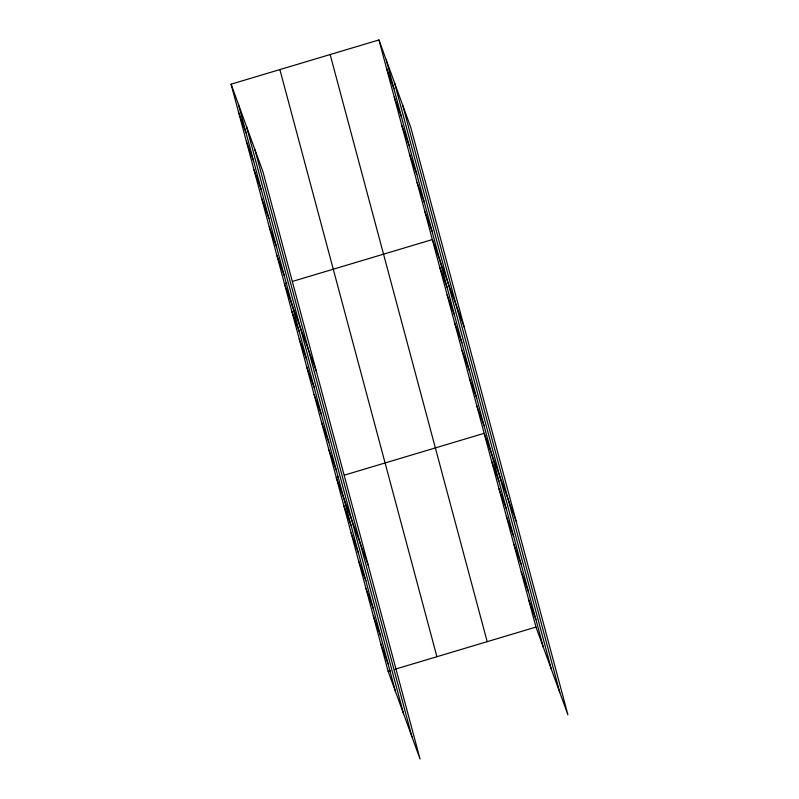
<?xml version="1.0" encoding="UTF-8"?>
<svg xmlns="http://www.w3.org/2000/svg" width="799" height="799" viewBox="0 0 799 799"><rect width="100%" height="100%" fill="white"/><g stroke="black" fill="none" stroke-linecap="round" stroke-linejoin="round"><path stroke-width="1.2" d="M231.081 84.185L263.021 171.935L420.054 759.05L388.124 671.3L231.081 84.185L378.946 39.95L410.876 127.7L567.919 714.815L535.979 627.065L378.946 39.95M286.801 283.116L284.474 283.805L316.414 371.555M292.604 281.378L432.339 239.57L464.269 327.32M338.616 476.863L336.299 477.552L368.239 565.302M344.429 475.125L484.154 433.318L516.094 521.068M388.124 671.3L390.441 670.611M395.086 669.222L535.979 627.065M386.566 68.464L393.917 88.639M394.197 96.989L401.537 117.163M401.827 125.503L409.168 145.678M409.458 154.017L416.798 174.192M417.078 182.532L424.429 202.706M424.708 211.056L432.049 231.231M439.74 267.246L447.08 287.42M447.14 294.931L454.481 315.106M454.541 322.606L461.892 342.781M461.952 350.282L469.293 370.456M469.353 377.957L476.693 398.142M476.753 405.642L484.094 425.817M491.565 460.993L498.906 481.168M498.966 488.678L506.306 508.853M506.366 516.354L513.707 536.529M513.767 544.029L521.118 564.204M521.178 571.714L528.519 591.889M528.578 599.39L535.919 619.565M238.711 112.699L246.052 132.884M246.342 141.223L253.683 161.398M253.962 169.738L261.313 189.912M261.593 198.252L268.933 218.427M269.223 226.776L276.564 246.951M276.844 255.29L284.194 275.465M291.875 311.48L299.226 331.665M299.285 339.166L306.626 359.34M306.686 366.841L314.027 387.016M314.087 394.516L321.428 414.691M321.488 422.202L328.838 442.376M328.898 449.877L336.239 470.052M343.7 505.238L351.041 525.412M351.101 532.913L358.451 553.088M358.511 560.588L365.852 580.763M365.912 588.264L373.253 608.448M373.313 615.949L380.654 636.124M380.714 643.624L388.064 663.799M402.766 105.398L559.799 692.513M394.406 82.427L551.44 669.542M386.287 60.125L543.32 647.24M330.147 54.552L487.19 641.667M279.88 69.593L436.913 656.708M254.901 149.633L411.944 736.748M246.541 126.661L403.575 713.777M238.422 104.359L395.465 691.475"/></g></svg>
